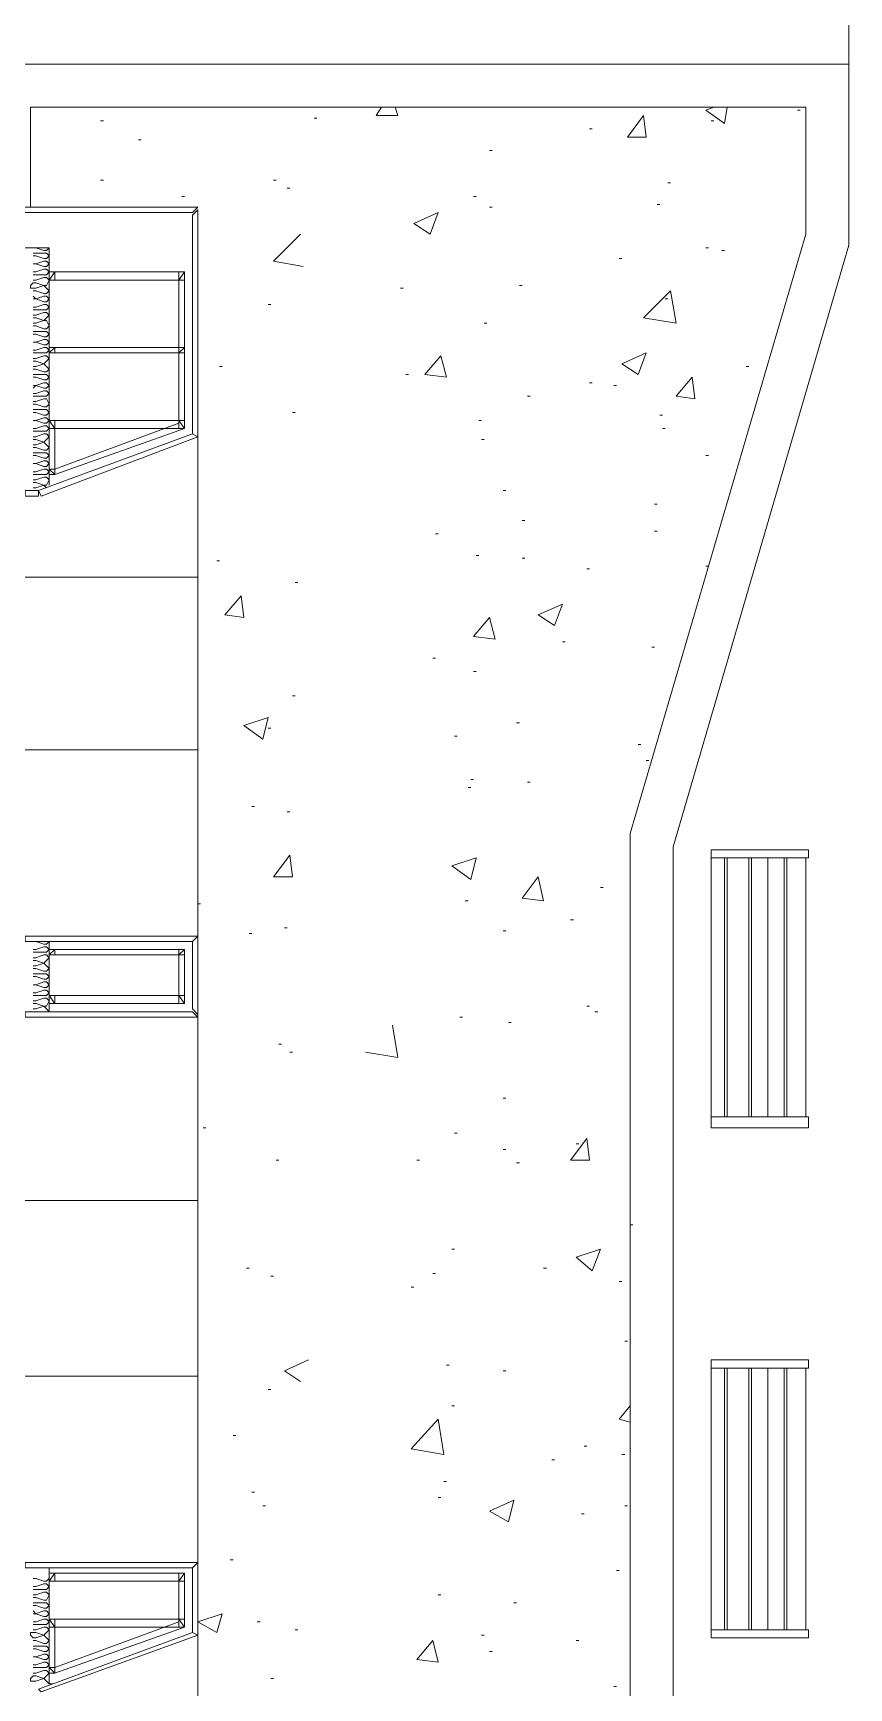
# Model space of a CAD drawing. Header units: millimetres. Extents: x -4011 to 126995, y -1911 to 106700.
# Drawn here: x 81062 to 85756, y 79624 to 89153 of the extents above; entities that cross this region are included whole.
import ezdxf

# ---------------------------------------------------------------- set-up
doc = ezdxf.new("R2010")
doc.units = ezdxf.units.MM
doc.layers.add('PDF_형상', color=7, linetype='Continuous')

msp = doc.modelspace()

# ---------------------------------------------------------------- linework, layer by layer
at = {"layer": 'PDF_형상', "lineweight": 5}
for points in [[(85756.5, 88974.1), (85756.5, 89658), (56611.4, 89658), (55523.3, 87886), (55507.8, 87854.9)], [(80844.6, 88974.1), (68393.8, 88974.1), (80844.6, 88974.1), (82383.4, 88974.1)], [(82569.9, 66373.1), (82010.4, 66373.1), (85756.5, 66373.1), (85756.5, 68409.3), (84746.1, 71875.6), (84746.1, 76865.3), (85756.5, 76865.3), (85756.5, 79476.7), (84746.1, 79476.7), (84746.1, 84466.3), (85756.5, 87932.6), (85756.5, 88974.1), (81046.6, 88974.1), (82569.9, 88974.1)], [(82569.9, 66621.8), (82010.4, 66621.8), (85507.8, 66621.8), (85507.8, 68347.1), (84497.4, 71797.9), (84497.4, 77114), (85507.8, 77114), (85507.8, 79228), (84497.4, 79228), (84497.4, 84544), (85507.8, 87994.8), (85507.8, 88725.4), (81046.6, 88725.4)], [(81046.6, 88150.3), (81046.6, 88725.4), (82569.9, 88725.4)], [(83145.1, 88725.4), (83160.6, 88678.8), (83036.3, 88678.8), (83067.4, 88725.4)], [(85057, 88725.4), (85041.4, 88632.1), (84932.6, 88709.8), (84979.3, 88725.4)], [(85461.1, 88709.8), (85476.7, 88709.8)], [(81450.8, 88647.7), (81466.3, 88647.7)], [(82678.8, 88663.2), (82694.3, 88663.2)], [(84963.7, 88647.7), (84979.3, 88647.7)], [(81668.4, 88538.9), (81683.9, 88538.9)], [(84264.2, 88601), (84279.8, 88601)], [(83689.1, 88476.7), (83704.7, 88476.7)], [(81450.8, 88305.7), (81466.3, 88305.7)], [(82445.6, 88305.7), (82461.1, 88305.7)], [(82523.3, 88259.1), (82538.9, 88259.1)], [(84715, 88290.2), (84730.6, 88290.2)], [(81917.1, 88212.4), (81932.6, 88212.4)], [(83595.8, 88212.4), (83611.4, 88212.4)], [(83689.1, 88150.3), (83704.7, 88150.3)], [(84652.8, 88165.8), (84668.4, 88165.8)], [(82616.6, 87808.3), (82445.6, 87839.4), (82601, 87994.8)], [(73554.4, 87917.1), (81155.4, 87917.1), (81155.4, 86549.2)], [(81062.2, 87917.1), (81077.7, 87917.1), (81124.4, 87901.6), (81139.9, 87901.6), (81155.4, 87917.1)], [(81062.2, 87870.5), (81077.7, 87870.5), (81124.4, 87854.9), (81139.9, 87854.9), (81155.4, 87870.5), (81139.9, 87886), (81124.4, 87886), (81077.7, 87886), (81062.2, 87886)], [(84435.2, 87854.9), (84450.8, 87854.9)], [(84932.6, 87917.1), (84948.2, 87917.1)], [(85025.9, 87901.6), (85041.4, 87901.6)], [(81155.4, 87823.8), (81139.9, 87808.3), (81124.4, 87808.3), (81077.7, 87823.8), (81124.4, 87808.3), (81139.9, 87808.3), (81155.4, 87823.8), (81139.9, 87839.4), (81124.4, 87839.4), (81077.7, 87823.8), (81062.2, 87823.8)], [(81062.2, 87823.8), (81077.7, 87823.8), (81062.2, 87823.8)], [(81062.2, 87777.2), (81077.7, 87777.2), (81124.4, 87792.7), (81139.9, 87792.7), (81155.4, 87777.2), (81139.9, 87761.7), (81124.4, 87761.7), (81077.7, 87761.7), (81062.2, 87761.7)], [(81062.2, 87761.7), (81077.7, 87761.7), (81124.4, 87761.7), (81139.9, 87761.7), (81155.4, 87777.2), (81139.9, 87792.7), (81124.4, 87792.7), (81077.7, 87777.2), (81062.2, 87777.2)], [(81901.6, 87777.2), (81186.5, 87777.2), (81155.4, 87730.6)], [(81932.6, 87777.2), (81901.6, 87730.6), (81186.5, 87730.6)], [(81062.2, 87730.6), (81077.7, 87730.6), (81124.4, 87746.1), (81139.9, 87746.1), (81155.4, 87730.6), (81139.9, 87699.5), (81124.4, 87699.5), (81077.7, 87715), (81062.2, 87715)], [(81062.2, 87668.4), (81077.7, 87668.4), (81124.4, 87652.8), (81139.9, 87652.8), (81155.4, 87668.4), (81139.9, 87683.9), (81124.4, 87699.5), (81139.9, 87699.5), (81155.4, 87730.6), (81139.9, 87746.1), (81124.4, 87746.1), (81077.7, 87730.6), (81062.2, 87730.6)], [(81062.2, 87683.9), (81077.7, 87683.9), (81124.4, 87699.5), (81139.9, 87683.9), (81155.4, 87668.4), (81139.9, 87652.8), (81124.4, 87652.8), (81077.7, 87668.4), (81062.2, 87668.4)], [(81155.4, 86642.5), (81186.5, 86611.4), (81932.6, 86875.6), (81901.6, 86922.3), (81901.6, 87730.6)], [(81932.6, 86922.3), (81932.6, 87730.6)], [(83176.2, 87683.9), (83191.7, 87683.9)], [(83860.1, 87699.5), (83875.6, 87699.5)], [(81062.2, 87637.3), (81077.7, 87621.8), (81124.4, 87637.3), (81139.9, 87637.3), (81155.4, 87621.8), (81139.9, 87606.2), (81124.4, 87606.2), (81077.7, 87621.8), (81062.2, 87621.8)], [(81062.2, 87621.8), (81077.7, 87621.8), (81062.2, 87637.3)], [(81062.2, 87575.1), (81077.7, 87575.1), (81124.4, 87590.7), (81139.9, 87590.7), (81155.4, 87575.1), (81139.9, 87559.6), (81124.4, 87559.6), (81077.7, 87559.6), (81062.2, 87559.6)], [(81062.2, 87559.6), (81077.7, 87559.6), (81124.4, 87559.6), (81139.9, 87559.6), (81155.4, 87575.1), (81139.9, 87590.7), (81124.4, 87590.7), (81077.7, 87575.1), (81062.2, 87575.1)], [(82414.5, 87590.7), (82430, 87590.7)], [(84699.5, 87621.8), (84715, 87621.8)], [(81062.2, 87528.5), (81077.7, 87528.5), (81124.4, 87544), (81139.9, 87544), (81155.4, 87528.5), (81139.9, 87512.9), (81124.4, 87497.4), (81077.7, 87512.9), (81062.2, 87512.9)], [(81062.2, 87512.9), (81077.7, 87512.9), (81124.4, 87497.4), (81139.9, 87512.9), (81155.4, 87528.5), (81139.9, 87544), (81124.4, 87544), (81077.7, 87528.5), (81062.2, 87528.5)], [(81062.2, 87481.9), (81077.7, 87481.9), (81124.4, 87497.4), (81139.9, 87497.4), (81155.4, 87466.3), (81139.9, 87450.8), (81124.4, 87450.8), (81077.7, 87466.3), (81062.2, 87466.3)], [(81062.2, 87466.3), (81077.7, 87466.3), (81124.4, 87450.8), (81139.9, 87450.8), (81155.4, 87466.3), (81139.9, 87497.4), (81124.4, 87497.4), (81077.7, 87481.9), (81062.2, 87481.9)], [(83658, 87481.9), (83673.6, 87481.9)], [(81062.2, 87435.2), (81077.7, 87435.2), (81124.4, 87435.2), (81139.9, 87435.2), (81155.4, 87419.7), (81139.9, 87404.1), (81124.4, 87404.1), (81077.7, 87419.7), (81062.2, 87419.7)], [(81062.2, 87419.7), (81077.7, 87419.7), (81124.4, 87404.1), (81139.9, 87404.1), (81155.4, 87419.7), (81139.9, 87435.2), (81124.4, 87435.2), (81077.7, 87435.2), (81062.2, 87435.2)], [(82010.4, 83953.4), (82010.4, 87419.7)], [(81062.2, 87373.1), (81077.7, 87373.1), (81062.2, 87373.1)], [(81062.2, 87373.1), (81077.7, 87373.1), (81062.2, 87373.1)], [(81062.2, 87326.4), (81077.7, 87326.4), (81124.4, 87342), (81139.9, 87342), (81155.4, 87326.4), (81139.9, 87310.9), (81124.4, 87310.9), (81077.7, 87310.9), (81062.2, 87310.9)], [(81062.2, 87310.9), (81077.7, 87310.9), (81124.4, 87310.9), (81139.9, 87310.9), (81155.4, 87326.4), (81139.9, 87342), (81124.4, 87342), (81077.7, 87326.4), (81062.2, 87326.4)], [(81062.2, 87279.8), (81077.7, 87279.8), (81124.4, 87295.3), (81139.9, 87295.3), (81155.4, 87279.8), (81139.9, 87264.2), (81124.4, 87248.7), (81077.7, 87264.2), (81062.2, 87264.2)], [(81062.2, 87264.2), (81077.7, 87264.2), (81124.4, 87248.7), (81139.9, 87264.2), (81155.4, 87279.8), (81139.9, 87295.3), (81124.4, 87295.3), (81077.7, 87279.8), (81062.2, 87279.8)], [(81901.6, 87342), (81186.5, 87342), (81155.4, 87310.9)], [(81932.6, 87342), (81901.6, 87310.9), (81186.5, 87310.9)], [(81062.2, 87233.2), (81077.7, 87233.2), (81124.4, 87248.7), (81139.9, 87233.2), (81155.4, 87217.6), (81139.9, 87202.1), (81124.4, 87202.1), (81077.7, 87217.6), (81062.2, 87217.6)], [(81062.2, 87217.6), (81077.7, 87217.6), (81124.4, 87202.1), (81139.9, 87202.1), (81155.4, 87217.6), (81139.9, 87233.2), (81124.4, 87248.7), (81077.7, 87233.2), (81062.2, 87233.2)], [(81062.2, 87186.5), (81077.7, 87186.5), (81124.4, 87186.5), (81139.9, 87186.5), (81155.4, 87171), (81139.9, 87155.4), (81124.4, 87155.4), (81077.7, 87171), (81062.2, 87171)], [(81062.2, 87171), (81077.7, 87171), (81124.4, 87155.4), (81139.9, 87155.4), (81155.4, 87171), (81139.9, 87186.5), (81124.4, 87186.5), (81077.7, 87186.5), (81062.2, 87186.5)], [(82134.7, 87233.2), (82150.3, 87233.2)], [(83207.2, 87186.5), (83222.8, 87186.5)], [(85165.8, 87233.2), (85181.3, 87233.2)], [(81062.2, 87124.3), (81077.7, 87124.3), (81062.2, 87108.8)], [(81062.2, 87108.8), (81077.7, 87124.3), (81062.2, 87124.3)], [(81062.2, 87077.7), (81077.7, 87077.7), (81124.4, 87093.3), (81139.9, 87093.3), (81155.4, 87077.7), (81139.9, 87062.2), (81124.4, 87062.2), (81077.7, 87062.2), (81062.2, 87062.2)], [(81062.2, 87062.2), (81077.7, 87062.2), (81124.4, 87062.2), (81139.9, 87062.2), (81155.4, 87077.7), (81139.9, 87093.3), (81124.4, 87093.3), (81077.7, 87077.7), (81062.2, 87077.7)], [(84264.2, 87139.9), (84279.8, 87139.9)], [(84404.1, 87124.3), (84419.7, 87124.3)], [(81062.2, 87031.1), (81077.7, 87031.1), (81124.4, 87046.6), (81139.9, 87046.6), (81155.4, 87015.5), (81139.9, 87000), (81124.4, 87000), (81077.7, 87015.5), (81062.2, 87015.5)], [(81062.2, 87015.5), (81077.7, 87015.5), (81124.4, 87000), (81139.9, 87000), (81155.4, 87015.5), (81139.9, 87046.6), (81124.4, 87046.6), (81077.7, 87031.1), (81062.2, 87031.1)], [(83906.7, 87062.2), (83922.3, 87062.2)], [(81062.2, 86984.5), (81077.7, 86984.5), (81124.4, 86984.5), (81139.9, 86984.5), (81155.4, 86968.9), (81139.9, 86953.4), (81124.4, 86953.4), (81077.7, 86968.9), (81062.2, 86968.9)], [(81062.2, 86968.9), (81077.7, 86968.9), (81124.4, 86953.4), (81139.9, 86953.4), (81155.4, 86968.9), (81139.9, 86984.5), (81124.4, 86984.5), (81077.7, 86984.5), (81062.2, 86984.5)], [(81062.2, 86922.3), (81077.7, 86922.3), (81062.2, 86922.3)], [(81062.2, 86922.3), (81077.7, 86922.3), (81062.2, 86922.3)], [(81186.5, 86626.9), (81186.5, 86875.6), (81155.4, 86875.6), (81155.4, 86922.3), (81186.5, 86922.3), (81186.5, 86875.6), (81155.4, 86922.3), (81901.6, 86922.3)], [(81186.5, 86642.5), (81901.6, 86906.7)], [(82554.4, 86968.9), (82569.9, 86968.9)], [(83626.9, 86922.3), (83642.5, 86922.3)], [(84668.4, 86953.4), (84683.9, 86953.4)], [(81062.2, 86875.6), (81077.7, 86875.6), (81124.4, 86891.2), (81139.9, 86891.2), (81155.4, 86875.6), (81139.9, 86860.1), (81124.4, 86860.1), (81077.7, 86860.1), (81062.2, 86860.1)], [(81062.2, 86860.1), (81077.7, 86860.1), (81124.4, 86860.1), (81139.9, 86860.1), (81155.4, 86875.6), (81139.9, 86891.2), (81124.4, 86891.2), (81077.7, 86875.6), (81062.2, 86875.6)], [(81062.2, 86829), (81077.7, 86829), (81124.4, 86844.6), (81139.9, 86844.6), (81155.4, 86829), (81139.9, 86813.5), (81124.4, 86797.9), (81077.7, 86813.5), (81062.2, 86813.5)], [(81062.2, 86813.5), (81077.7, 86813.5), (81124.4, 86797.9), (81139.9, 86813.5), (81155.4, 86829), (81139.9, 86844.6), (81124.4, 86844.6), (81077.7, 86829), (81062.2, 86829)], [(81901.6, 86875.6), (81155.4, 86875.6), (81155.4, 86626.9)], [(83642.5, 86813.5), (83658, 86813.5)], [(84683.9, 86875.6), (84699.5, 86875.6)], [(81062.2, 86782.4), (81077.7, 86782.4), (81124.4, 86797.9), (81139.9, 86782.4), (81155.4, 86766.8), (81139.9, 86751.3), (81124.4, 86751.3), (81077.7, 86766.8), (81062.2, 86766.8)], [(81062.2, 86766.8), (81077.7, 86766.8), (81124.4, 86751.3), (81139.9, 86751.3), (81155.4, 86766.8), (81139.9, 86782.4), (81124.4, 86797.9), (81077.7, 86782.4), (81062.2, 86782.4)], [(81062.2, 86735.7), (81077.7, 86735.7), (81124.4, 86735.7), (81139.9, 86735.7), (81155.4, 86720.2), (81139.9, 86704.7), (81124.4, 86704.7), (81077.7, 86720.2), (81062.2, 86720.2)], [(81062.2, 86720.2), (81077.7, 86720.2), (81124.4, 86704.7), (81139.9, 86704.7), (81155.4, 86720.2), (81139.9, 86735.7), (81124.4, 86735.7), (81077.7, 86735.7), (81062.2, 86735.7)], [(84932.6, 86720.2), (84948.2, 86720.2)], [(81062.2, 86673.6), (81077.7, 86673.6), (81062.2, 86673.6)], [(81062.2, 86673.6), (81077.7, 86673.6), (81062.2, 86673.6)], [(81062.2, 86626.9), (81077.7, 86626.9), (81124.4, 86642.5), (81139.9, 86642.5), (81155.4, 86626.9), (81139.9, 86611.4), (81124.4, 86611.4), (81077.7, 86611.4), (81062.2, 86611.4)], [(81062.2, 86611.4), (81077.7, 86611.4), (81124.4, 86611.4), (81139.9, 86611.4), (81155.4, 86626.9), (81139.9, 86642.5), (81124.4, 86642.5), (81077.7, 86626.9), (81062.2, 86626.9)], [(81062.2, 86580.3), (81077.7, 86580.3), (81124.4, 86595.8), (81139.9, 86595.8), (81155.4, 86580.3), (81139.9, 86549.2), (81124.4, 86549.2), (81077.7, 86564.8), (81062.2, 86564.8)], [(81062.2, 86564.8), (81077.7, 86564.8), (81124.4, 86549.2), (81139.9, 86549.2), (81155.4, 86580.3), (81139.9, 86595.8), (81124.4, 86595.8), (81077.7, 86580.3), (81062.2, 86580.3)], [(81062.2, 86533.7), (81077.7, 86533.7), (81124.4, 86549.2), (81139.9, 86533.7), (81124.4, 86549.2), (81077.7, 86533.7), (81062.2, 86533.7)], [(83766.8, 86518.1), (83782.4, 86518.1)], [(84637.3, 86440.4), (84652.8, 86440.4)], [(83875.6, 86347.1), (83891.2, 86347.1)], [(83378.2, 86269.4), (83393.8, 86269.4)], [(84637.3, 86285), (84652.8, 86285)], [(83611.4, 86145.1), (83626.9, 86145.1)], [(82119.2, 86114), (82134.7, 86114)], [(83875.6, 86129.5), (83891.2, 86129.5)], [(84248.7, 86067.4), (84264.2, 86067.4)], [(84932.6, 86082.9), (84948.2, 86082.9)], [(82010.4, 86020.7), (81000, 86020.7)], [(82569.9, 85989.6), (82585.5, 85989.6)], [(84108.8, 85647.7), (84124.3, 85647.7)], [(84621.8, 85616.6), (84637.3, 85616.6)], [(83362.7, 85554.4), (83378.2, 85554.4)], [(83595.8, 85476.7), (83611.4, 85476.7)], [(82554.4, 85336.8), (82569.9, 85336.8)], [(82414.5, 85150.3), (82430, 85150.3)], [(83487, 85103.6), (83502.6, 85103.6)], [(83844.6, 85181.3), (83860.1, 85181.3)], [(82010.4, 85025.9), (81000, 85025.9)], [(84544, 85057), (84559.6, 85057)], [(84590.7, 84963.7), (84606.2, 84963.7)], [(83564.8, 84808.3), (83580.3, 84808.3)], [(83580.3, 84854.9), (83595.8, 84854.9)], [(83906.7, 84839.4), (83922.3, 84839.4)], [(82321.2, 84699.5), (82336.8, 84699.5)], [(82523.3, 84668.4), (82538.9, 84668.4)], [(85507.8, 82911.9), (84963.7, 82911.9), (84963.7, 84404.1), (84979.3, 84404.1)], [(85507.8, 84404.1), (85507.8, 82911.9), (85523.3, 82911.9), (85523.3, 82849.7), (84963.7, 82849.7), (84963.7, 82911.9), (84979.3, 82911.9)], [(85041.4, 84404.1), (85041.4, 82911.9)], [(85057, 84404.1), (85057, 82911.9)], [(85181.3, 84404.1), (85181.3, 82911.9)], [(85196.9, 82911.9), (85196.9, 84404.1)], [(85383.4, 84404.1), (85383.4, 82911.9)], [(85399, 82911.9), (85399, 84404.1)], [(84326.4, 84233.2), (84342, 84233.2)], [(82010.4, 84139.9), (82025.9, 84139.9)], [(83549.2, 84155.4), (83564.8, 84155.4)], [(84155.4, 84046.6), (84171, 84046.6)], [(82305.7, 83968.9), (82321.2, 83968.9)], [(82507.8, 84000), (82523.3, 84000)], [(83766.8, 83984.5), (83782.4, 83984.5)], [(81062.2, 83922.3), (81077.7, 83922.3), (81124.4, 83906.7), (81139.9, 83906.7), (81155.4, 83922.3), (81155.4, 83518.1), (81139.9, 83533.7), (81124.4, 83549.2), (81077.7, 83533.7), (81062.2, 83533.7)], [(81062.2, 83860.1), (81077.7, 83860.1), (81124.4, 83860.1), (81139.9, 83860.1), (81155.4, 83875.6), (81139.9, 83891.2), (81124.4, 83891.2), (81077.7, 83875.6), (81062.2, 83875.6)], [(81901.6, 83875.6), (81186.5, 83875.6), (81155.4, 83844.6)], [(81932.6, 83875.6), (81901.6, 83844.6)], [(81062.2, 83813.5), (81077.7, 83813.5), (81124.4, 83797.9), (81139.9, 83813.5), (81155.4, 83829), (81139.9, 83844.6), (81124.4, 83844.6), (81077.7, 83829), (81062.2, 83829)], [(81062.2, 83766.8), (81077.7, 83766.8), (81124.4, 83751.3), (81139.9, 83751.3), (81155.4, 83766.8), (81139.9, 83782.4), (81124.4, 83797.9), (81077.7, 83782.4), (81062.2, 83782.4)], [(81932.6, 83564.8), (81901.6, 83611.4), (81901.6, 83844.6), (81186.5, 83844.6)], [(81932.6, 83611.4), (81932.6, 83844.6)], [(81062.2, 83720.2), (81077.7, 83720.2), (81124.4, 83704.7), (81139.9, 83704.7), (81155.4, 83720.2), (81139.9, 83735.8), (81124.4, 83735.8), (81077.7, 83735.8), (81062.2, 83735.8)], [(81062.2, 83673.6), (81077.7, 83673.6), (81062.2, 83673.6)], [(81062.2, 83611.4), (81077.7, 83611.4), (81124.4, 83611.4), (81139.9, 83611.4), (81155.4, 83626.9), (81139.9, 83642.5), (81124.4, 83642.5), (81077.7, 83626.9), (81062.2, 83626.9)], [(81062.2, 83564.8), (81077.7, 83564.8), (81124.4, 83549.2), (81139.9, 83549.2), (81155.4, 83580.3), (81139.9, 83595.9), (81124.4, 83595.9), (81077.7, 83580.3), (81062.2, 83580.3)], [(81901.6, 83564.8), (81901.6, 83611.4), (81932.6, 83611.4), (81932.6, 83564.8), (81901.6, 83564.8), (81186.5, 83564.8), (81155.4, 83611.4)], [(81901.6, 83611.4), (81186.5, 83611.4)], [(82010.4, 83502.6), (82010.4, 80347.1)], [(83518.1, 83487), (83533.7, 83487)], [(84248.7, 83549.2), (84264.2, 83549.2)], [(84295.3, 83518.1), (84310.9, 83518.1)], [(82974.1, 83285), (83160.6, 83253.9), (83129.5, 83440.4)], [(83797.9, 83456), (83813.5, 83456)], [(82476.7, 83331.6), (82492.2, 83331.6)], [(82538.9, 83285), (82554.4, 83285)], [(83766.8, 83020.7), (83782.4, 83020.7)], [(82041.4, 82849.7), (82057, 82849.7)], [(83487, 82818.7), (83502.6, 82818.7)], [(83766.8, 82725.4), (83782.4, 82725.4)], [(84186.5, 82756.5), (84202.1, 82756.5)], [(82461.1, 82663.2), (82476.7, 82663.2)], [(83269.4, 82663.2), (83285, 82663.2)], [(83844.6, 82647.7), (83860.1, 82647.7)], [(82010.4, 82430), (81000, 82430)], [(84497.4, 82290.2), (84513, 82290.2)], [(83471.5, 82150.3), (83487, 82150.3)], [(82290.2, 82041.4), (82305.7, 82041.4)], [(84000, 82041.4), (84015.5, 82041.4)], [(82430, 81994.8), (82445.6, 81994.8)], [(83362.7, 82010.4), (83378.2, 82010.4)], [(84435.2, 81963.7), (84450.8, 81963.7)], [(83238.3, 81932.6), (83253.9, 81932.6)], [(84466.3, 81621.8), (84481.9, 81621.8)], [(82601, 81388.6), (82507.8, 81450.8), (82647.7, 81512.9)], [(83440.4, 81481.9), (83456, 81481.9)], [(82010.4, 81419.7), (81000, 81419.7)], [(83766.8, 81450.8), (83782.4, 81450.8)], [(85507.8, 79958.5), (84963.7, 79958.5), (84963.7, 81466.3), (84979.3, 81466.3)], [(85507.8, 81466.3), (85507.8, 79958.5), (85523.3, 79958.5), (85523.3, 79911.9), (84963.7, 79911.9), (84963.7, 79958.5), (84979.3, 79958.5)], [(85041.4, 81466.3), (85041.4, 79958.5)], [(85057, 81466.3), (85057, 79958.5)], [(85181.3, 81466.3), (85181.3, 79958.5)], [(85196.9, 79958.5), (85196.9, 81466.3)], [(85383.4, 81466.3), (85383.4, 79958.5)], [(85399, 79958.5), (85399, 81466.3)], [(82414.5, 81342), (82430, 81342)], [(83471.5, 81248.7), (83487, 81248.7)], [(84497.4, 81155.4), (84435.2, 81171), (84497.4, 81248.7)], [(82212.4, 81077.7), (82228, 81077.7)], [(84233.2, 81015.5), (84248.7, 81015.5)], [(84046.6, 80937.8), (84062.2, 80937.8)], [(84450.8, 80968.9), (84466.3, 80968.9)], [(83424.9, 80813.5), (83440.4, 80813.5)], [(82321.2, 80751.3), (82336.8, 80751.3)], [(83393.8, 80720.2), (83409.3, 80720.2)], [(82383.4, 80673.6), (82399, 80673.6)], [(84217.6, 80626.9), (84233.2, 80626.9)], [(84466.3, 80673.6), (84481.9, 80673.6)], [(82196.9, 80362.7), (82212.4, 80362.7)], [(81155.4, 80316.1), (81155.4, 79647.7), (81139.9, 79663.2), (81124.4, 79678.8), (81139.9, 79694.3), (81155.4, 79709.8), (81139.9, 79725.4), (81124.4, 79725.4), (81077.7, 79709.8), (81062.2, 79709.8)], [(81062.2, 80253.9), (81077.7, 80253.9), (81124.4, 80238.3), (81139.9, 80238.3), (81155.4, 80253.9)], [(81901.6, 80285), (81186.5, 80285), (81155.4, 80238.3)], [(81186.5, 79725.4), (81186.5, 79974.1), (81155.4, 80020.7), (81901.6, 80020.7), (81901.6, 80238.3), (81186.5, 80238.3)], [(81932.6, 80285), (81901.6, 80238.3)], [(81932.6, 80020.7), (81932.6, 80238.3)], [(84419.7, 80300.5), (84435.2, 80300.5)], [(81062.2, 80191.7), (81077.7, 80191.7), (81124.4, 80191.7), (81139.9, 80191.7), (81155.4, 80207.3), (81139.9, 80222.8), (81124.4, 80222.8), (81077.7, 80207.3), (81062.2, 80207.3)], [(81062.2, 80145.1), (81077.7, 80145.1), (81124.4, 80129.5), (81139.9, 80129.5), (81155.4, 80160.6), (81139.9, 80176.2), (81124.4, 80176.2), (81077.7, 80160.6), (81062.2, 80160.6)], [(83393.8, 80160.6), (83409.3, 80160.6)], [(81062.2, 80098.4), (81077.7, 80098.4), (81124.4, 80082.9), (81139.9, 80082.9), (81155.4, 80098.4), (81139.9, 80114), (81124.4, 80114), (81077.7, 80114), (81062.2, 80114)], [(81062.2, 80051.8), (81077.7, 80051.8), (81124.4, 80036.3), (81139.9, 80036.3), (81155.4, 80051.8), (81139.9, 80067.4), (81124.4, 80067.4), (81077.7, 80051.8), (81062.2, 80067.4)], [(83829, 80114), (83844.6, 80114)], [(81062.2, 79989.6), (81077.7, 79989.6), (81124.4, 79989.6), (81139.9, 79989.6), (81155.4, 80005.2), (81139.9, 80020.7), (81124.4, 80020.7), (81077.7, 80005.2), (81062.2, 80005.2)], [(81062.2, 79896.4), (81077.7, 79896.4), (81124.4, 79880.8), (81139.9, 79880.8), (81155.4, 79896.4), (81139.9, 79911.9), (81124.4, 79927.5), (81139.9, 79943), (81155.4, 79958.5), (81139.9, 79974.1), (81124.4, 79974.1), (81077.7, 79958.5), (81062.2, 79958.5)], [(81901.6, 80020.7), (81932.6, 79974.1), (81186.5, 79709.8), (81155.4, 79740.9)], [(81901.6, 79974.1), (81155.4, 79974.1), (81186.5, 79974.1), (81186.5, 80020.7), (81155.4, 80020.7), (81155.4, 79974.1), (81155.4, 79725.4)], [(81186.5, 79740.9), (81901.6, 80005.2)], [(82352.3, 80005.2), (82367.9, 80005.2)], [(82569.9, 79958.5), (82585.5, 79958.5)], [(81062.2, 79849.7), (81077.7, 79849.7), (81124.4, 79834.2), (81139.9, 79834.2), (81155.4, 79849.7), (81139.9, 79865.3), (81124.4, 79865.3), (81077.7, 79865.3), (81062.2, 79865.3)], [(82010.4, 76445.6), (82010.4, 79927.5)], [(83642.5, 79927.5), (83658, 79927.5)], [(84186.5, 79896.4), (84202.1, 79896.4)], [(81062.2, 79803.1), (81077.7, 79803.1), (81124.4, 79787.6), (81139.9, 79787.6), (81155.4, 79803.1), (81139.9, 79818.7), (81124.4, 79818.7), (81077.7, 79803.1), (81062.2, 79803.1)], [(81062.2, 79740.9), (81077.7, 79740.9), (81124.4, 79740.9), (81139.9, 79740.9), (81155.4, 79756.5), (81139.9, 79772), (81124.4, 79772), (81077.7, 79756.5), (81062.2, 79756.5)], [(83689.1, 79834.2), (83704.7, 79834.2)], [(82430, 79678.8), (82445.6, 79678.8)], [(81155.4, 79647.7), (81171, 79647.7)], [(84404.1, 79632.1), (84419.7, 79632.1)]]:
    msp.add_lwpolyline(points, dxfattribs=at)
for points in [[(84575.1, 88678.8), (84590.7, 88554.4), (84481.9, 88554.4)], [(73554.4, 88119.2), (73523.3, 88150.3), (82010.4, 88150.3), (81979.3, 88119.2)], [(81979.3, 86844.6), (82010.4, 86829), (82010.4, 88134.7), (81979.3, 88103.6)], [(83393.8, 88119.2), (83347.1, 87994.8), (83253.9, 88057)], [(81155.4, 87777.2), (81186.5, 87777.2), (81186.5, 87730.6), (81155.4, 87730.6)], [(81901.6, 87777.2), (81932.6, 87777.2), (81932.6, 87730.6), (81901.6, 87730.6)], [(81077.7, 87715), (81062.2, 87715), (81046.6, 87699.5), (81046.6, 87683.9), (81062.2, 87683.9), (81077.7, 87683.9), (81124.4, 87699.5)], [(84761.7, 87481.9), (84575.1, 87512.9), (84730.6, 87668.4)], [(81077.7, 87621.8), (81124.4, 87606.2), (81139.9, 87606.2), (81155.4, 87621.8), (81139.9, 87637.3), (81124.4, 87637.3)], [(81077.7, 87373.1), (81124.4, 87357.5), (81139.9, 87357.5), (81155.4, 87373.1), (81139.9, 87388.6), (81124.4, 87388.6)], [(81077.7, 87373.1), (81124.4, 87357.5), (81139.9, 87357.5), (81155.4, 87373.1), (81139.9, 87388.6), (81124.4, 87388.6)], [(81155.4, 87342), (81186.5, 87342), (81186.5, 87310.9), (81155.4, 87310.9)], [(81901.6, 87342), (81932.6, 87342), (81932.6, 87310.9), (81901.6, 87310.9)], [(83409.3, 87295.3), (83440.4, 87171), (83316.1, 87186.5)], [(84590.7, 87310.9), (84544, 87186.5), (84450.8, 87248.7)], [(81077.7, 87124.3), (81124.4, 87108.8), (81139.9, 87108.8), (81155.4, 87124.3), (81139.9, 87139.9), (81124.4, 87139.9)], [(81077.7, 87124.3), (81124.4, 87108.8), (81139.9, 87108.8), (81155.4, 87124.3), (81139.9, 87139.9), (81124.4, 87139.9)], [(84854.9, 87171), (84870.5, 87046.6), (84761.7, 87062.2)], [(81077.7, 86922.3), (81124.4, 86906.7), (81139.9, 86906.7), (81155.4, 86922.3), (81139.9, 86937.8), (81124.4, 86937.8)], [(81077.7, 86922.3), (81124.4, 86906.7), (81139.9, 86906.7), (81155.4, 86922.3), (81139.9, 86937.8), (81124.4, 86937.8)], [(81901.6, 86875.6), (81932.6, 86875.6), (81932.6, 86922.3), (81901.6, 86922.3)], [(81108.8, 86487), (81093.3, 86518.1), (81979.3, 86844.6), (82010.4, 86829)], [(81077.7, 86673.6), (81124.4, 86658), (81139.9, 86658), (81155.4, 86673.6), (81139.9, 86689.1), (81124.4, 86689.1)], [(81077.7, 86673.6), (81124.4, 86658), (81139.9, 86658), (81155.4, 86673.6), (81139.9, 86689.1), (81124.4, 86689.1)], [(81155.4, 86611.4), (81186.5, 86611.4), (81186.5, 86642.5), (81155.4, 86642.5)], [(81015.5, 86518.1), (81093.3, 86518.1), (81093.3, 86487), (81015.5, 86487)], [(82259.1, 85911.9), (82274.6, 85787.6), (82165.8, 85803.1)], [(84108.8, 85865.3), (84062.2, 85740.9), (83968.9, 85803.1)], [(83689.1, 85787.6), (83720.2, 85663.2), (83595.8, 85678.8)], [(82414.5, 85212.4), (82383.4, 85088.1), (82274.6, 85165.8)], [(85507.8, 84404.1), (85523.3, 84404.1), (85523.3, 84450.8), (84963.7, 84450.8), (84963.7, 84404.1)], [(82538.9, 84419.7), (82554.4, 84295.3), (82445.6, 84295.3)], [(83611.4, 84404.1), (83580.3, 84279.8), (83471.5, 84357.5)], [(85290.2, 84404.1), (85290.2, 82911.9)], [(83968.9, 84295.3), (84000, 84155.4), (83875.6, 84171)], [(81979.3, 83922.3), (82010.4, 83953.4), (81015.5, 83953.4), (81015.5, 83922.3)], [(81979.3, 83533.7), (82010.4, 83502.6), (82010.4, 83953.4), (81979.3, 83922.3)], [(81155.4, 83875.6), (81186.5, 83875.6), (81186.5, 83844.6), (81155.4, 83844.6)], [(81901.6, 83875.6), (81932.6, 83875.6), (81932.6, 83844.6), (81901.6, 83844.6)], [(81077.7, 83673.6), (81124.4, 83658), (81139.9, 83658), (81155.4, 83673.6), (81139.9, 83689.1), (81124.4, 83689.1)], [(81155.4, 83564.8), (81186.5, 83564.8), (81186.5, 83611.4), (81155.4, 83611.4)], [(81979.3, 83518.1), (82010.4, 83487), (81015.5, 83487), (81015.5, 83518.1)], [(84248.7, 82787.6), (84264.2, 82663.2), (84155.4, 82663.2)], [(84326.4, 82150.3), (84279.8, 82025.9), (84186.5, 82103.6)], [(85507.8, 81466.3), (85523.3, 81466.3), (85523.3, 81512.9), (84963.7, 81512.9), (84963.7, 81466.3)], [(85290.2, 81466.3), (85290.2, 79958.5)], [(83424.9, 80968.9), (83238.3, 81000), (83393.8, 81171)], [(83829, 80704.7), (83797.9, 80580.3), (83689.1, 80642.5)], [(81979.3, 80316.1), (82010.4, 80347.1), (81015.5, 80347.1), (81015.5, 80316.1)], [(81979.3, 79943), (82010.4, 79927.5), (82010.4, 80347.1), (81979.3, 80316.1)], [(81155.4, 80285), (81186.5, 80285), (81186.5, 80238.3), (81155.4, 80238.3)], [(81901.6, 80285), (81932.6, 80285), (81932.6, 80238.3), (81901.6, 80238.3)], [(82150.3, 80051.8), (82119.2, 79943), (82010.4, 80005.2)], [(81901.6, 79974.1), (81932.6, 79974.1), (81932.6, 80020.7), (81901.6, 80020.7)], [(81124.4, 79927.5), (81077.7, 79943), (81062.2, 79943), (81046.6, 79943), (81046.6, 79927.5), (81062.2, 79911.9), (81077.7, 79911.9)], [(81108.8, 79601), (81093.3, 79616.6), (81979.3, 79943), (82010.4, 79927.5)], [(83362.7, 79896.4), (83393.8, 79772), (83269.4, 79787.6)], [(81124.4, 79678.8), (81077.7, 79694.3), (81062.2, 79694.3), (81046.6, 79678.8), (81046.6, 79663.2), (81062.2, 79663.2), (81077.7, 79663.2)], [(81155.4, 79709.8), (81186.5, 79709.8), (81186.5, 79740.9), (81155.4, 79740.9)]]:
    msp.add_lwpolyline(points, close=True, dxfattribs=at)

doc.saveas('drawing.dxf')
